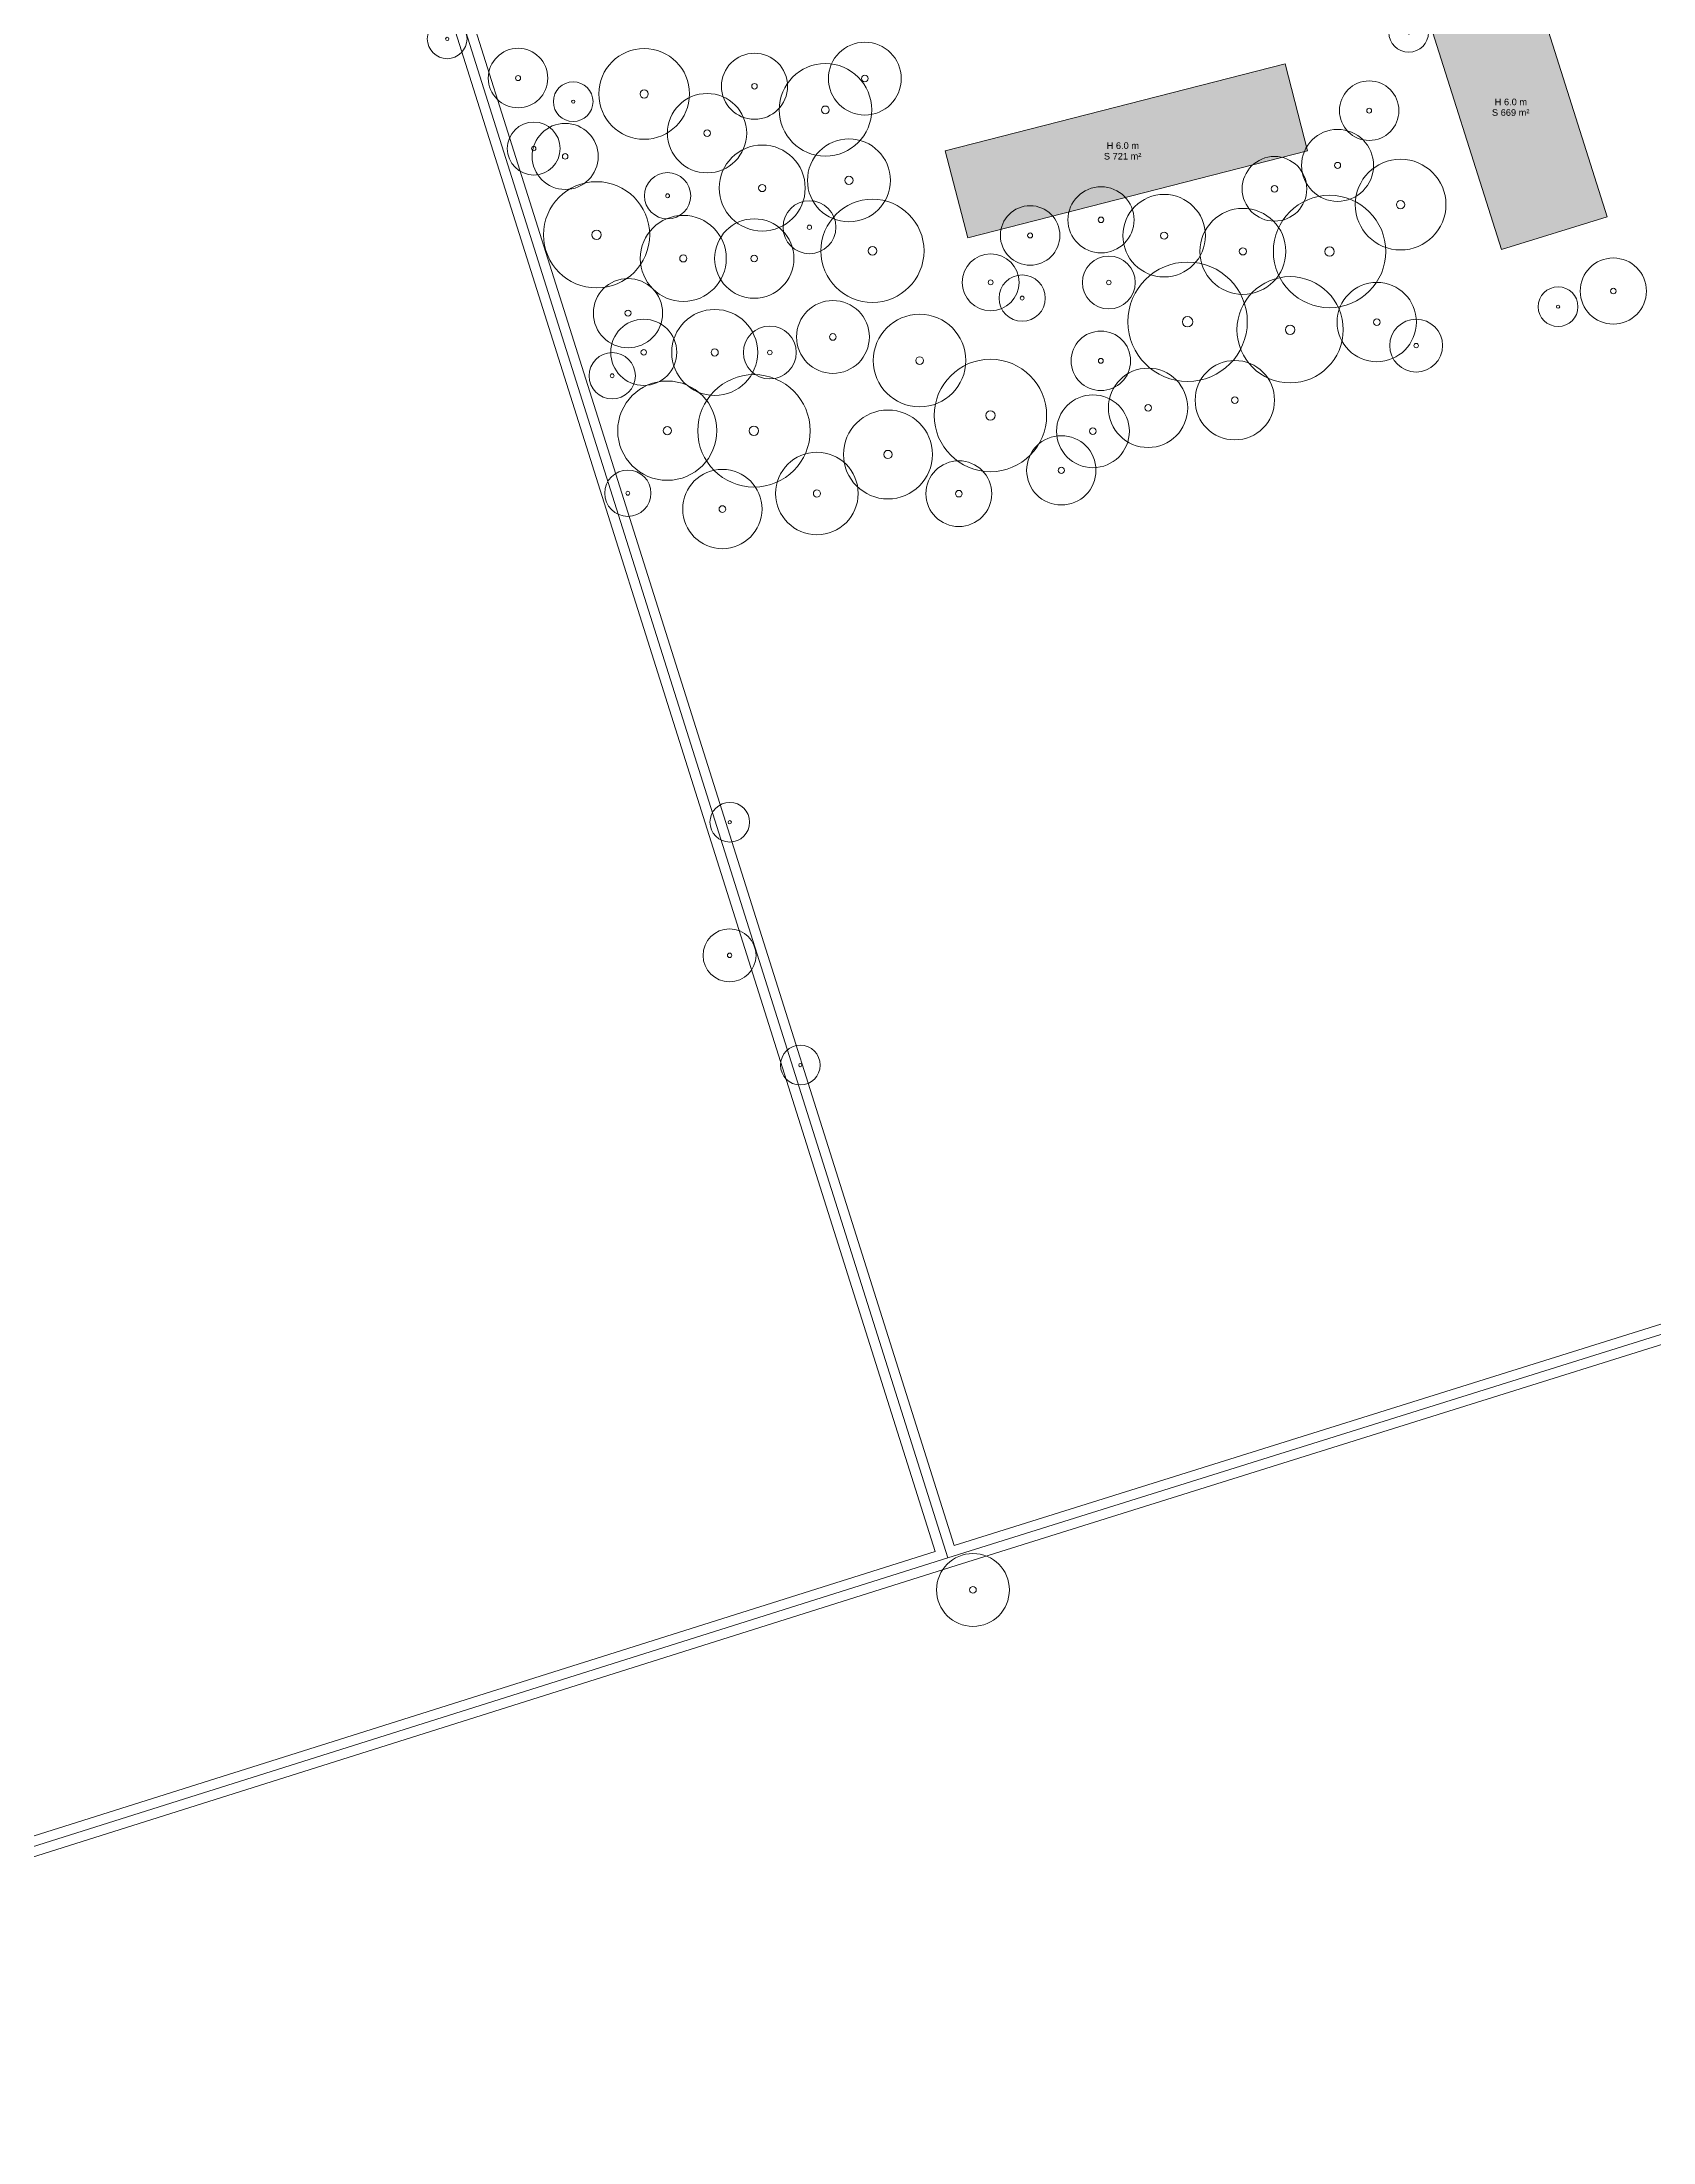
# Model space of a CAD drawing. Header units: metres. Extents: x 0 to 1612, y 0 to 1403.
# Drawn here: x 243.6 to 487.3, y 0 to 317.6 of the extents above; entities that cross this region are included whole.
import ezdxf

# ---------------------------------------------------------------- set-up
doc = ezdxf.new("R2010")
doc.units = ezdxf.units.M
doc.header["$MEASUREMENT"] = 0
for name, color, linetype, lineweight, true_color in [('TPX_BUILDING_AREAS_TEXT', 7, 'CONTINUOUS', 0, 0x000000), ('TPX_BUILDING_HEIGHTS_TEXT', 7, 'CONTINUOUS', 0, 0x000000), ('TPX_BUILDINGS', 7, 'CONTINUOUS', 0, 0x000000), ('TPX_BUILDINGS_HATCH', 7, 'CONTINUOUS', 0, 0xf0f0f0), ('TPX_ROADS_AXES', 7, 'CONTINUOUS', 0, 0x323232), ('TPX_ROADS_CONTOURS', 7, 'CONTINUOUS', 0, 0x646464), ('TPX_VEGETATION_TREES_INDIVIDUAL', 7, 'CONTINUOUS', 0, 0x136734)]:
    doc.layers.add(name, color=color, linetype=linetype, lineweight=lineweight, true_color=true_color)
doc.styles.add('TPX_TEXTE', font='arial.ttf')

# ---------------------------------------------------------------- blocks, each defined once
blk = doc.blocks.new('TREETR005_CR052')
at = {"layer": 'TPX_VEGETATION_TREES_INDIVIDUAL'}
for radius in [5.24, 0.458]:
    blk.add_circle((0, 0, 0.04), radius, dxfattribs=at)
blk = doc.blocks.new('TREETR003_CR035')
at = {"layer": 'TPX_VEGETATION_TREES_INDIVIDUAL'}
for radius in [3.5, 0.292]:
    blk.add_circle((0, 0, 0.04), radius, dxfattribs=at)
blk = doc.blocks.new('TREETR008_CR090')
at = {"layer": 'TPX_VEGETATION_TREES_INDIVIDUAL'}
for radius in [9.03, 0.792]:
    blk.add_circle((0, 0, 0.04), radius, dxfattribs=at)
blk = doc.blocks.new('TREETR006_CR063')
at = {"layer": 'TPX_VEGETATION_TREES_INDIVIDUAL'}
for radius in [6.27, 0.625]:
    blk.add_circle((0, 0, 0.04), radius, dxfattribs=at)
blk = doc.blocks.new('TREETR005_CR050')
at = {"layer": 'TPX_VEGETATION_TREES_INDIVIDUAL'}
for radius in [4.97, 0.5]:
    blk.add_circle((0, 0, 0.04), radius, dxfattribs=at)
blk = doc.blocks.new('TREETR004_CR043')
at = {"layer": 'TPX_VEGETATION_TREES_INDIVIDUAL'}
for radius in [4.3, 0.375]:
    blk.add_circle((0, 0, 0.04), radius, dxfattribs=at)
blk = doc.blocks.new('TREETR004_CR050')
at = {"layer": 'TPX_VEGETATION_TREES_INDIVIDUAL'}
for radius in [5, 0.417]:
    blk.add_circle((0, 0, 0.04), radius, dxfattribs=at)
blk = doc.blocks.new('TREETR005_CR060')
at = {"layer": 'TPX_VEGETATION_TREES_INDIVIDUAL'}
for radius in [6, 0.5]:
    blk.add_circle((0, 0, 0.04), radius, dxfattribs=at)
blk = doc.blocks.new('TREETR007_CR080')
at = {"layer": 'TPX_VEGETATION_TREES_INDIVIDUAL'}
for radius in [8.03, 0.708]:
    blk.add_circle((0, 0, 0.04), radius, dxfattribs=at)
blk = doc.blocks.new('TREETR007_CR085')
at = {"layer": 'TPX_VEGETATION_TREES_INDIVIDUAL'}
for radius in [8.5, 0.708]:
    blk.add_circle((0, 0, 0.04), radius, dxfattribs=at)
blk = doc.blocks.new('TREETR005_CR065')
at = {"layer": 'TPX_VEGETATION_TREES_INDIVIDUAL'}
for radius in [6.5, 0.542]:
    blk.add_circle((0, 0, 0.04), radius, dxfattribs=at)
blk = doc.blocks.new('TREETR007_CR078')
at = {"layer": 'TPX_VEGETATION_TREES_INDIVIDUAL'}
for radius in [7.8, 0.667]:
    blk.add_circle((0, 0, 0.04), radius, dxfattribs=at)
blk = doc.blocks.new('TREETR006_CR070')
at = {"layer": 'TPX_VEGETATION_TREES_INDIVIDUAL'}
for radius in [7, 0.583]:
    blk.add_circle((0, 0, 0.04), radius, dxfattribs=at)
blk = doc.blocks.new('TREETR004_CR045')
at = {"layer": 'TPX_VEGETATION_TREES_INDIVIDUAL'}
for radius in [4.5, 0.375]:
    blk.add_circle((0, 0, 0.04), radius, dxfattribs=at)
blk = doc.blocks.new('TREETR006_CR069')
at = {"layer": 'TPX_VEGETATION_TREES_INDIVIDUAL'}
for radius in [6.86, 0.625]:
    blk.add_circle((0, 0, 0.04), radius, dxfattribs=at)
blk = doc.blocks.new('TREETR006_CR075')
at = {"layer": 'TPX_VEGETATION_TREES_INDIVIDUAL'}
for radius in [7.5, 0.625]:
    blk.add_circle((0, 0, 0.04), radius, dxfattribs=at)
blk = doc.blocks.new('TREETR003_CR030')
at = {"layer": 'TPX_VEGETATION_TREES_INDIVIDUAL'}
for radius in [3, 0.25]:
    blk.add_circle((0, 0, 0.04), radius, dxfattribs=at)
blk = doc.blocks.new('TREETR005_CR062')
at = {"layer": 'TPX_VEGETATION_TREES_INDIVIDUAL'}
for radius in [6.24, 0.542]:
    blk.add_circle((0, 0, 0.04), radius, dxfattribs=at)
blk = doc.blocks.new('TREETR003_CR040')
at = {"layer": 'TPX_VEGETATION_TREES_INDIVIDUAL'}
for radius in [4, 0.333]:
    blk.add_circle((0, 0, 0.04), radius, dxfattribs=at)
blk = doc.blocks.new('TREETR005_CR049')
at = {"layer": 'TPX_VEGETATION_TREES_INDIVIDUAL'}
for radius in [4.89, 0.5]:
    blk.add_circle((0, 0, 0.04), radius, dxfattribs=at)
blk = doc.blocks.new('TREETR006_CR067')
at = {"layer": 'TPX_VEGETATION_TREES_INDIVIDUAL'}
for radius in [6.72, 0.625]:
    blk.add_circle((0, 0, 0.04), radius, dxfattribs=at)
blk = doc.blocks.new('TREETR005_CR054')
at = {"layer": 'TPX_VEGETATION_TREES_INDIVIDUAL'}
for radius in [5.44, 0.458]:
    blk.add_circle((0, 0, 0.04), radius, dxfattribs=at)
blk = doc.blocks.new('TREETR005_CR055')
at = {"layer": 'TPX_VEGETATION_TREES_INDIVIDUAL'}
for radius in [5.51, 0.5]:
    blk.add_circle((0, 0, 0.04), radius, dxfattribs=at)

msp = doc.modelspace()

# ---------------------------------------------------------------- hatches: boundary and pattern name
at = {"layer": 'TPX_BUILDINGS_HATCH'}
for points in [[(468.31, 329.23), (452.32, 324.24), (464.35, 286.15), (480.34, 291.14), (468.31, 329.23)], [(431.64, 314.23), (380.23, 301.09), (383.65, 287.93), (435.05, 301.08), (431.64, 314.23)]]:
    msp.add_hatch(color=256, dxfattribs=at).paths.add_polyline_path(points)

# ---------------------------------------------------------------- linework, layer by layer
at = {"layer": 'TPX_BUILDINGS', "elevation": 0.04}
for points in [[(468.31, 329.23), (452.32, 324.24), (464.35, 286.15), (480.34, 291.14)], [(431.64, 314.23), (380.23, 301.09), (383.65, 287.93), (435.05, 301.08)]]:
    msp.add_lwpolyline(points, close=True, dxfattribs=at)
at = {"layer": 'TPX_ROADS_AXES', "elevation": 0.03}
for points in [[(287.07, 384.57), (380.63, 88.33)], [(669.03, 178.66), (380.63, 88.33)], [(380.63, 88.33), (100.71, 0)]]:
    msp.add_lwpolyline(points, dxfattribs=at)
at = {"layer": 'TPX_ROADS_CONTOURS', "elevation": 0.03}
msp.add_lwpolyline([(288.95, 383.62), (432.16, 431.76), (447.23, 384.39), (447.97, 383.51), (449.11, 383.41), (575.69, 423.09), (589.33, 427.13), (667.15, 179.64), (381.61, 90.21)], close=True, dxfattribs=at)
msp.add_lwpolyline([(285.19, 385.55), (0, 295.66), (0, 292.69), (0.45, 292.65), (286.1, 382.69), (378.74, 89.31), (100.26, 1.43), (99.38, 0.69), (99.32, 0), (105.7, 0), (381.08, 86.9), (668.04, 176.78)], dxfattribs=at)

# ---------------------------------------------------------------- block references
at = {"layer": 'TPX_VEGETATION_TREES_INDIVIDUAL'}
for name, p in [('TREETR003_CR030', (304.92, 318.03, 0.04)), ('TREETR003_CR030', (450.34, 319.01, 0.04)), ('TREETR004_CR045', (315.64, 312.1, 0.04)), ('TREETR006_CR069', (334.71, 309.7, 0.04)), ('TREETR004_CR050', (351.4, 310.86, 0.04)), ('TREETR005_CR055', (368.09, 312.02, 0.04)), ('TREETR003_CR030', (323.98, 308.53, 0.04)), ('TREETR006_CR070', (362.12, 307.29, 0.04)), ('TREETR004_CR045', (444.36, 307.17, 0.04)), ('TREETR005_CR060', (344.23, 303.77, 0.04)), ('TREETR003_CR040', (318.01, 301.44, 0.04)), ('TREETR004_CR050', (322.77, 300.25, 0.04)), ('TREETR005_CR065', (352.57, 295.47, 0.04)), ('TREETR006_CR063', (365.68, 296.63, 0.04)), ('TREETR005_CR054', (439.58, 298.89, 0.04)), ('TREETR005_CR049', (430.04, 295.35, 0.04)), ('TREETR006_CR069', (449.11, 292.96, 0.04)), ('TREETR007_CR080', (327.52, 288.4, 0.04)), ('TREETR003_CR035', (338.26, 294.3, 0.04)), ('TREETR004_CR050', (403.81, 290.66, 0.04)), ('TREETR003_CR040', (359.71, 289.54, 0.04)), ('TREETR007_CR078', (369.24, 285.97, 0.04)), ('TREETR004_CR045', (393.08, 288.3, 0.04)), ('TREETR005_CR062', (413.35, 288.27, 0.04)), ('TREETR005_CR065', (425.26, 285.89, 0.04)), ('TREETR007_CR085', (438.37, 285.87, 0.04)), ('TREETR005_CR065', (340.63, 284.83, 0.04)), ('TREETR005_CR060', (351.36, 284.81, 0.04)), ('TREETR004_CR043', (387.11, 281.21, 0.04)), ('TREETR003_CR040', (404.99, 281.18, 0.04)), ('TREETR008_CR090', (416.9, 275.25, 0.04)), ('TREETR004_CR050', (481.28, 279.89, 0.04)), ('TREETR005_CR052', (332.27, 276.55, 0.04)), ('TREETR003_CR035', (391.88, 278.83, 0.04)), ('TREETR007_CR080', (432.4, 274.04, 0.04)), ('TREETR005_CR060', (445.51, 275.2, 0.04)), ('TREETR003_CR030', (472.93, 277.53, 0.04)), ('TREETR005_CR065', (345.38, 270.61, 0.04)), ('TREETR005_CR055', (363.26, 272.95, 0.04)), ('TREETR006_CR070', (376.37, 269.38, 0.04)), ('TREETR004_CR050', (334.65, 270.63, 0.04)), ('TREETR003_CR040', (353.72, 270.6, 0.04)), ('TREETR004_CR045', (403.78, 269.34, 0.04)), ('TREETR003_CR040', (451.47, 271.64, 0.04)), ('TREETR003_CR035', (329.88, 267.08, 0.04)), ('TREETR007_CR085', (351.32, 258.76, 0.04)), ('TREETR007_CR085', (387.08, 261.08, 0.04)), ('TREETR005_CR060', (410.92, 262.23, 0.04)), ('TREETR005_CR060', (424.04, 263.39, 0.04)), ('TREETR006_CR075', (338.21, 258.78, 0.04)), ('TREETR005_CR055', (402.58, 258.69, 0.04)), ('TREETR006_CR067', (371.58, 255.18, 0.04)), ('TREETR005_CR052', (397.8, 252.78, 0.04)), ('TREETR005_CR062', (360.84, 249.28, 0.04)), ('TREETR005_CR050', (382.3, 249.25, 0.04)), ('TREETR003_CR035', (332.24, 249.32, 0.04)), ('TREETR005_CR060', (346.54, 246.93, 0.04)), ('TREETR003_CR030', (347.66, 199.57, 0.04)), ('TREETR003_CR040', (347.63, 179.44, 0.04)), ('TREETR003_CR030', (358.33, 162.85, 0.04)), ('TREETR005_CR055', (384.44, 83.48, 0.04))]:
    msp.add_blockref(name, p, dxfattribs=at)

# ---------------------------------------------------------------- texts
at = {"layer": 'TPX_BUILDING_AREAS_TEXT', "style": 'TPX_TEXTE'}
for s, p in [('S 669 m²', (462.93, 306.39, 0.05)), ('S 721 m²', (404.24, 299.78, 0.05))]:
    msp.add_text(s, height=1, dxfattribs=at).set_placement(p)
at = {"layer": 'TPX_BUILDING_HEIGHTS_TEXT', "style": 'TPX_TEXTE'}
for p in [(463.35, 307.99, 0.05), (404.66, 301.38, 0.05)]:
    msp.add_text('H 6.0 m', height=1, dxfattribs=at).set_placement(p)

doc.saveas('drawing.dxf')
